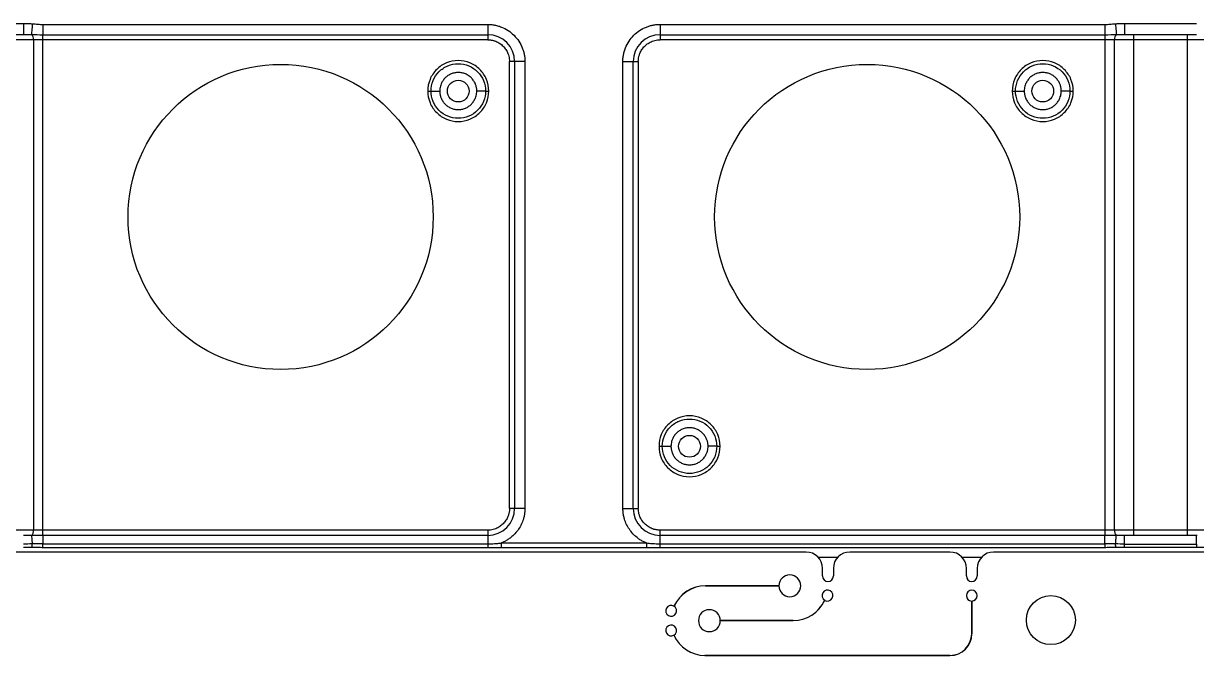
# Model space of a CAD drawing. Header units: millimetres. Extents: x -1 to 1576, y 30 to 633.
# Drawn here: x 148.1 to 255.7, y 421 to 479.1 of the extents above; entities that cross this region are included whole.
import ezdxf

# ---------------------------------------------------------------- set-up
doc = ezdxf.new("R2010")
doc.units = ezdxf.units.MM

msp = doc.modelspace()

# ---------------------------------------------------------------- linework, layer by layer
at = {"color": 7, "linetype": 'Continuous', "lineweight": 25}
for p, q in [((141.44, 479.05), (148.06, 479.05)), ((249.08, 479.05), (255.7, 479.05)), ((141.44, 478.05), (148.06, 478.05)), ((149.85, 478.97), (190.66, 478.97)), ((149.85, 478.02), (190.66, 478.02)), ((149.85, 432.08), (149.85, 478.02)), ((190.66, 478.97), (190.66, 477.55)), ((206.48, 478.97), (247.29, 478.97)), ((206.48, 478.97), (206.48, 477.55)), ((206.48, 478.02), (247.29, 478.02)), ((247.29, 478.02), (247.29, 432.08)), ((249.03, 478.05), (249.08, 478.06)), ((249.08, 478.05), (255.7, 478.05)), ((249.91, 478.05), (249.91, 432.05)), ((254.87, 432.05), (254.87, 478.05)), ((190.66, 477.55), (98.84, 477.55)), ((148.98, 477.55), (148.98, 432.55)), ((298.3, 477.55), (206.48, 477.55)), ((248.17, 432.55), (248.17, 477.55)), ((194.08, 475.55), (192.66, 475.55)), ((192.66, 434.55), (192.66, 475.55)), ((193.13, 475.55), (193.13, 434.55)), ((194.08, 475.55), (194.08, 434.55)), ((203.07, 434.55), (203.07, 475.55)), ((203.07, 475.55), (204.48, 475.55)), ((204.01, 434.55), (204.01, 475.55)), ((204.48, 475.55), (204.48, 434.55)), ((194.08, 434.55), (192.66, 434.55)), ((203.07, 434.55), (204.48, 434.55)), ((190.66, 432.55), (98.84, 432.55)), ((148.11, 432.05), (148.06, 432.05)), ((190.66, 432.08), (149.85, 432.08)), ((190.66, 432.55), (190.66, 431.31)), ((206.48, 431.31), (206.48, 432.55)), ((298.3, 432.55), (206.48, 432.55)), ((247.29, 432.08), (206.48, 432.08)), ((249.08, 432.04), (248.98, 432.05)), ((255.7, 432.05), (249.08, 432.05)), ((255.75, 432.05), (255.7, 432.05)), ((149.85, 431.31), (190.66, 431.31)), ((190.66, 430.94), (149.85, 430.94)), ((191.92, 431.38), (205.22, 431.38)), ((205.22, 430.94), (191.92, 430.94)), ((206.48, 431.31), (247.29, 431.31)), ((247.29, 430.94), (206.48, 430.94)), ((249.08, 431.28), (255.7, 431.28)), ((255.7, 430.95), (249.08, 430.95)), ((255.7, 431.28), (255.7, 430.95)), ((219.88, 430.55), (129.44, 430.55)), ((222.76, 430.05), (221, 430.05)), ((233.08, 430.55), (223.88, 430.55)), ((235.96, 430.05), (234.2, 430.05)), ((327.52, 430.55), (237.08, 430.55)), ((221.38, 428.35), (221.38, 429.05)), ((222.38, 429.05), (222.38, 428.35)), ((234.58, 428.35), (234.58, 429.05)), ((235.58, 429.05), (235.58, 428.35)), ((210.66, 427.46), (217.38, 427.46)), ((217.38, 427.45), (210.66, 427.45)), ((235.08, 423.05), (235.08, 426.05)), ((235.09, 426.05), (235.09, 423.05)), ((212, 424.26), (218.68, 424.26)), ((218.68, 424.25), (212, 424.25)), ((210.57, 421.06), (233.08, 421.06)), ((233.08, 421.05), (210.57, 421.05))]:
    msp.add_line(p, q, dxfattribs=at)
for centre, radius in [((171.66, 461.3), 14), ((225.48, 461.3), 14), ((242.34, 424.3), 2.25)]:
    msp.add_circle(centre, radius, dxfattribs=at)
at = {"color": 141}
for centre in [(187.96, 472.85), (241.59, 472.85), (209.18, 440.25)]:
    msp.add_circle(centre, 1, dxfattribs=at)
at = {"color": 7, "linetype": 'Continuous', "lineweight": 25}
for centre, radius, start, end in [((148.42, 477.63), 0.562, 352.1767, 47.5651), ((190.66, 475.55), 2.47, 0, 90), ((206.48, 475.55), 2.47, 90, 180), ((248.72, 477.63), 0.562, 132.435, 187.8232), ((190.66, 434.55), 2.47, 270, 360), ((206.48, 434.55), 2.47, 180, 270), ((148.42, 432.48), 0.562, 312.435, 7.8232), ((248.72, 432.48), 0.562, 172.1767, 227.5651), ((219.88, 429.05), 1.5, 0, 90), ((223.88, 429.05), 1.5, 90, 180), ((233.08, 429.05), 1.5, 0, 90), ((237.08, 429.05), 1.5, 90, 180), ((218.38, 427.45), 1, 180.2864, 179.714), ((210.66, 424.25), 3.2, 90.0002, 155.3911), ((210.66, 424.25), 3.19, 90.0002, 155.4086), ((221.88, 428.35), 0.5, 180, 360), ((235.08, 428.35), 0.5, 180, 360), ((221.84, 426.55), 0.5, 240.4, 239.2487), ((235.08, 426.55), 0.5, 270.573, 269.427), ((207.5, 425.15), 0.5, 60.4208, 59.27), ((211, 424.25), 1, 0.2867, 359.7138), ((218.68, 427.45), 3.19, 270.0002, 335.4017), ((218.68, 427.45), 3.2, 270.0002, 335.3842), ((207.5, 423.35), 0.5, 300.7523, 299.6009), ((233.08, 423.05), 2.01, 270, 0), ((233.08, 423.05), 1.99, 270, 0), ((210.66, 424.25), 3.21, 204.6144, 268.4153), ((210.66, 424.25), 3.2, 204.597, 268.4128)]:
    msp.add_arc(centre, radius, start, end, dxfattribs=at)
for points, knots in [([(148.06, 479.05), (148.21, 479.05), (148.49, 479.05), (148.76, 479.03), (148.88, 479.03)], [0, 0, 0, 0, 0.556213, 1, 1, 1, 1]), ([(148.06, 479.05), (148.06, 478.92), (148.06, 478.79), (148.06, 478.55), (148.06, 478.44), (148.06, 478.25), (148.06, 478.18), (148.06, 478.08), (148.06, 478.05), (148.06, 478.05)], [0, 0, 0, 0, 0.25, 0.25, 0.5, 0.5, 0.75, 0.75, 1, 1, 1, 1]), ([(148.88, 479.03), (148.86, 478.79), (148.84, 478.56), (148.81, 478.21), (148.8, 478.08), (148.8, 478.04)], [0, 0, 0, 0, 0.5, 0.5, 1, 1, 1, 1]), ([(148.88, 479.03), (148.96, 479.02), (149.13, 479.01), (149.38, 478.98), (149.62, 478.97), (149.77, 478.97), (149.85, 478.97)], [0, 0, 0, 0, 0.26275, 0.514851, 0.767475, 1, 1, 1, 1]), ([(247.29, 478.97), (247.37, 478.97), (247.53, 478.97), (247.76, 478.98), (248.01, 479.01), (248.18, 479.02), (248.26, 479.03)], [0, 0, 0, 0, 0.232371, 0.485289, 0.737412, 1, 1, 1, 1]), ([(248.26, 479.03), (248.32, 479.03), (248.44, 479.04), (248.63, 479.05), (248.85, 479.05), (249, 479.05), (249.08, 479.05)], [0, 0, 0, 0, 0.2078706, 0.4437568, 0.7077728, 1, 1, 1, 1]), ([(248.26, 479.03), (248.28, 478.79), (248.3, 478.56), (248.33, 478.21), (248.34, 478.08), (248.34, 478.04)], [0, 0, 0, 0, 0.5, 0.5, 1, 1, 1, 1]), ([(249.08, 479.05), (249.08, 478.79), (249.08, 478.53), (249.08, 478.16), (249.08, 478.05), (249.08, 478.05)], [0, 0, 0, 0, 0.5, 0.5, 1, 1, 1, 1]), ([(149.85, 478.97), (149.85, 478.76), (149.85, 478.56), (149.85, 478.22), (149.85, 478.09), (149.85, 478.02)], [0, 0, 0, 0, 0.5, 0.5, 1, 1, 1, 1]), ([(190.66, 478.97), (190.72, 478.97), (190.85, 478.96), (191.03, 478.95), (191.21, 478.92), (191.39, 478.89), (191.57, 478.85), (191.74, 478.79), (192.08, 478.67), (192.55, 478.43), (193.09, 477.98), (193.54, 477.44), (193.8, 476.93), (193.95, 476.51), (194.02, 476.19), (194.07, 475.88), (194.07, 475.66), (194.08, 475.55)], [0, 0, 0, 0, 0.034552, 0.068858, 0.103016, 0.137128, 0.171294, 0.205615, 0.240191, 0.37006, 0.500029, 0.629897, 0.759866, 0.820152, 0.879909, 0.939678, 1, 1, 1, 1]), ([(203.07, 475.55), (203.07, 475.61), (203.07, 475.74), (203.08, 475.92), (203.11, 476.1), (203.14, 476.28), (203.19, 476.46), (203.24, 476.64), (203.36, 476.97), (203.61, 477.44), (204.05, 477.98), (204.59, 478.43), (205.1, 478.69), (205.53, 478.84), (205.84, 478.91), (206.16, 478.96), (206.37, 478.96), (206.48, 478.97)], [0, 0, 0, 0, 0.0345523, 0.0688579, 0.1030161, 0.1371278, 0.171294, 0.2056155, 0.2401915, 0.3700601, 0.5000288, 0.6298975, 0.7598662, 0.8201516, 0.8799088, 0.9396782, 1, 1, 1, 1]), ([(247.29, 478.97), (247.29, 478.76), (247.29, 478.56), (247.29, 478.22), (247.29, 478.09), (247.29, 478.02)], [0, 0, 0, 0, 0.5, 0.5, 1, 1, 1, 1]), ([(190.66, 477.55), (190.7, 477.55), (190.79, 477.55), (190.91, 477.54), (191.04, 477.52), (191.16, 477.49), (191.28, 477.46), (191.49, 477.38), (191.77, 477.24), (192.08, 476.98), (192.34, 476.66), (192.51, 476.34), (192.6, 476.05), (192.65, 475.8), (192.66, 475.64), (192.66, 475.55)], [0, 0, 0, 0, 0.0402761, 0.0802426, 0.1200582, 0.159883, 0.1998773, 0.2401994, 0.3700431, 0.5000574, 0.6299012, 0.7599156, 0.8401208, 0.919721, 1, 1, 1, 1]), ([(204.48, 475.55), (204.48, 475.6), (204.48, 475.68), (204.5, 475.8), (204.51, 475.93), (204.54, 476.05), (204.58, 476.17), (204.65, 476.38), (204.8, 476.66), (205.06, 476.98), (205.37, 477.24), (205.69, 477.4), (205.98, 477.5), (206.23, 477.54), (206.4, 477.55), (206.48, 477.55)], [0, 0, 0, 0, 0.0402761, 0.0802426, 0.1200582, 0.159883, 0.1998773, 0.2401994, 0.3700431, 0.5000574, 0.6299012, 0.7599156, 0.8401208, 0.919721, 1, 1, 1, 1]), ([(190.76, 472.85), (190.76, 473.22), (190.69, 473.59), (190.41, 474.26), (190.2, 474.57), (189.68, 475.09), (189.37, 475.3), (188.69, 475.58), (188.33, 475.65), (187.59, 475.65), (187.23, 475.58), (186.55, 475.3), (186.24, 475.09), (185.72, 474.57), (185.51, 474.26), (185.23, 473.59), (185.16, 473.22), (185.16, 472.85)], [0, 0, 0, 0, 0.125, 0.125, 0.25, 0.25, 0.375, 0.375, 0.5, 0.5, 0.625, 0.625, 0.75, 0.75, 0.875, 0.875, 1, 1, 1, 1]), ([(185.46, 472.85), (185.46, 473.18), (185.53, 473.51), (185.78, 474.11), (185.96, 474.39), (186.42, 474.85), (186.7, 475.04), (187.31, 475.29), (187.63, 475.35), (188.29, 475.35), (188.62, 475.29), (189.22, 475.04), (189.5, 474.85), (189.96, 474.39), (190.15, 474.11), (190.4, 473.51), (190.46, 473.18), (190.46, 472.85)], [0, 0, 0, 0, 0.125, 0.125, 0.25, 0.25, 0.375, 0.375, 0.5, 0.5, 0.625, 0.625, 0.75, 0.75, 0.875, 0.875, 1, 1, 1, 1]), ([(244.39, 472.85), (244.39, 473.22), (244.32, 473.59), (244.04, 474.26), (243.83, 474.57), (243.31, 475.09), (243, 475.3), (242.33, 475.58), (241.96, 475.65), (241.23, 475.65), (240.86, 475.58), (240.18, 475.3), (239.87, 475.09), (239.36, 474.57), (239.15, 474.26), (238.87, 473.59), (238.79, 473.22), (238.79, 472.85)], [0, 0, 0, 0, 0.125, 0.125, 0.25, 0.25, 0.375, 0.375, 0.5, 0.5, 0.625, 0.625, 0.75, 0.75, 0.875, 0.875, 1, 1, 1, 1]), ([(239.09, 472.85), (239.09, 473.18), (239.16, 473.51), (239.41, 474.11), (239.6, 474.39), (240.06, 474.85), (240.33, 475.04), (240.94, 475.29), (241.27, 475.35), (241.92, 475.35), (242.25, 475.29), (242.85, 475.04), (243.13, 474.85), (243.59, 474.39), (243.78, 474.11), (244.03, 473.51), (244.09, 473.18), (244.09, 472.85)], [0, 0, 0, 0, 0.125, 0.125, 0.25, 0.25, 0.375, 0.375, 0.5, 0.5, 0.625, 0.625, 0.75, 0.75, 0.875, 0.875, 1, 1, 1, 1]), ([(189.66, 472.85), (189.66, 472.9), (189.66, 472.99), (189.64, 473.12), (189.62, 473.25), (189.58, 473.38), (189.51, 473.57), (189.38, 473.8), (189.17, 474.06), (188.91, 474.28), (188.62, 474.43), (188.3, 474.53), (187.96, 474.56), (187.63, 474.53), (187.31, 474.43), (187.01, 474.28), (186.75, 474.06), (186.54, 473.8), (186.4, 473.54), (186.31, 473.29), (186.27, 473.08), (186.26, 472.93), (186.26, 472.85)], [0, 0, 0, 0, 0.025179, 0.050131, 0.075011, 0.099977, 0.125185, 0.187588, 0.250097, 0.312505, 0.375015, 0.437474, 0.500034, 0.562494, 0.62505, 0.68745, 0.749957, 0.812365, 0.874867, 0.916675, 0.958143, 1, 1, 1, 1]), ([(243.29, 472.85), (243.29, 472.9), (243.29, 472.99), (243.28, 473.12), (243.25, 473.25), (243.21, 473.38), (243.14, 473.57), (243.02, 473.8), (242.8, 474.06), (242.55, 474.28), (242.25, 474.43), (241.93, 474.53), (241.59, 474.56), (241.26, 474.53), (240.94, 474.43), (240.64, 474.28), (240.38, 474.06), (240.17, 473.8), (240.03, 473.54), (239.95, 473.29), (239.9, 473.08), (239.9, 472.93), (239.89, 472.85)], [0, 0, 0, 0, 0.0251789, 0.0501306, 0.075011, 0.0999772, 0.1251847, 0.1875883, 0.2500966, 0.3125048, 0.3750149, 0.4374742, 0.5000338, 0.5624939, 0.6250502, 0.6874503, 0.7499574, 0.8123651, 0.8748675, 0.9166751, 0.9581433, 1, 1, 1, 1]), ([(185.16, 472.85), (185.24, 472.85), (185.32, 472.85), (185.43, 472.85), (185.46, 472.85), (185.46, 472.85)], [0, 0, 0, 0, 0.5, 0.5, 1, 1, 1, 1]), ([(185.16, 472.85), (185.16, 472.49), (185.23, 472.12), (185.51, 471.44), (185.72, 471.13), (186.24, 470.61), (186.55, 470.41), (187.23, 470.13), (187.59, 470.05), (188.33, 470.05), (188.69, 470.13), (189.37, 470.41), (189.68, 470.61), (190.2, 471.13), (190.41, 471.44), (190.69, 472.12), (190.76, 472.49), (190.76, 472.85)], [0, 0, 0, 0, 0.125, 0.125, 0.25, 0.25, 0.375, 0.375, 0.5, 0.5, 0.625, 0.625, 0.75, 0.75, 0.875, 0.875, 1, 1, 1, 1]), ([(190.46, 472.85), (190.46, 472.53), (190.4, 472.2), (190.15, 471.59), (189.96, 471.32), (189.5, 470.85), (189.22, 470.67), (188.62, 470.42), (188.29, 470.35), (187.63, 470.35), (187.31, 470.42), (186.7, 470.67), (186.42, 470.85), (185.96, 471.32), (185.78, 471.59), (185.53, 472.2), (185.46, 472.53), (185.46, 472.85)], [0, 0, 0, 0, 0.125, 0.125, 0.25, 0.25, 0.375, 0.375, 0.5, 0.5, 0.625, 0.625, 0.75, 0.75, 0.875, 0.875, 1, 1, 1, 1]), ([(185.46, 472.85), (185.46, 472.85), (185.55, 472.85), (185.84, 472.85), (186.05, 472.85), (186.26, 472.85)], [0, 0, 0, 0, 0.5, 0.5, 1, 1, 1, 1]), ([(185.46, 472.85), (185.46, 472.85), (185.55, 472.85), (185.84, 472.85), (186.05, 472.85), (186.26, 472.85)], [0, 0, 0, 0, 0.5, 0.5, 1, 1, 1, 1]), ([(186.26, 472.85), (186.26, 472.81), (186.26, 472.72), (186.28, 472.59), (186.31, 472.46), (186.34, 472.33), (186.41, 472.14), (186.54, 471.9), (186.75, 471.64), (187.01, 471.43), (187.31, 471.27), (187.63, 471.17), (187.96, 471.14), (188.29, 471.17), (188.62, 471.27), (188.91, 471.43), (189.17, 471.64), (189.38, 471.9), (189.52, 472.17), (189.61, 472.41), (189.65, 472.63), (189.66, 472.78), (189.66, 472.85)], [0, 0, 0, 0, 0.025112, 0.050024, 0.074894, 0.099876, 0.125125, 0.187521, 0.250086, 0.312492, 0.374998, 0.437458, 0.500018, 0.562478, 0.625038, 0.687445, 0.749955, 0.812363, 0.874867, 0.916676, 0.958144, 1, 1, 1, 1]), ([(190.46, 472.85), (190.46, 472.85), (190.37, 472.85), (190.08, 472.85), (189.87, 472.85), (189.66, 472.85)], [0, 0, 0, 0, 0.5, 0.5, 1, 1, 1, 1]), ([(190.46, 472.85), (190.46, 472.85), (190.49, 472.85), (190.6, 472.85), (190.68, 472.85), (190.76, 472.85)], [0, 0, 0, 0, 0.5, 0.5, 1, 1, 1, 1]), ([(238.79, 472.85), (238.79, 472.49), (238.87, 472.12), (239.15, 471.44), (239.36, 471.13), (239.87, 470.61), (240.18, 470.41), (240.86, 470.13), (241.23, 470.05), (241.96, 470.05), (242.33, 470.13), (243, 470.41), (243.31, 470.61), (243.83, 471.13), (244.04, 471.44), (244.32, 472.12), (244.39, 472.49), (244.39, 472.85)], [0, 0, 0, 0, 0.125, 0.125, 0.25, 0.25, 0.375, 0.375, 0.5, 0.5, 0.625, 0.625, 0.75, 0.75, 0.875, 0.875, 1, 1, 1, 1]), ([(238.79, 472.85), (238.87, 472.85), (238.95, 472.85), (239.06, 472.85), (239.09, 472.85), (239.09, 472.85)], [0, 0, 0, 0, 0.5, 0.5, 1, 1, 1, 1]), ([(244.09, 472.85), (244.09, 472.53), (244.03, 472.2), (243.78, 471.59), (243.59, 471.32), (243.13, 470.85), (242.85, 470.67), (242.25, 470.42), (241.92, 470.35), (241.27, 470.35), (240.94, 470.42), (240.33, 470.67), (240.06, 470.85), (239.6, 471.32), (239.41, 471.59), (239.16, 472.2), (239.09, 472.53), (239.09, 472.85)], [0, 0, 0, 0, 0.125, 0.125, 0.25, 0.25, 0.375, 0.375, 0.5, 0.5, 0.625, 0.625, 0.75, 0.75, 0.875, 0.875, 1, 1, 1, 1]), ([(239.09, 472.85), (239.09, 472.85), (239.18, 472.85), (239.48, 472.85), (239.68, 472.85), (239.89, 472.85)], [0, 0, 0, 0, 0.5, 0.5, 1, 1, 1, 1]), ([(239.89, 472.85), (239.9, 472.81), (239.9, 472.72), (239.91, 472.59), (239.94, 472.46), (239.98, 472.33), (240.04, 472.14), (240.17, 471.9), (240.38, 471.64), (240.64, 471.43), (240.94, 471.27), (241.26, 471.17), (241.59, 471.14), (241.93, 471.17), (242.25, 471.27), (242.55, 471.43), (242.8, 471.64), (243.02, 471.9), (243.16, 472.17), (243.24, 472.41), (243.29, 472.63), (243.29, 472.78), (243.29, 472.85)], [0, 0, 0, 0, 0.025112, 0.050024, 0.074894, 0.099876, 0.125125, 0.187521, 0.250086, 0.312493, 0.374998, 0.437458, 0.500018, 0.562478, 0.625038, 0.687445, 0.749955, 0.812363, 0.874867, 0.916676, 0.958144, 1, 1, 1, 1]), ([(244.09, 472.85), (244.09, 472.85), (244.01, 472.85), (243.71, 472.85), (243.5, 472.85), (243.29, 472.85)], [0, 0, 0, 0, 0.5, 0.5, 1, 1, 1, 1]), ([(244.09, 472.85), (244.09, 472.85), (244.13, 472.85), (244.24, 472.85), (244.32, 472.85), (244.39, 472.85)], [0, 0, 0, 0, 0.5, 0.5, 1, 1, 1, 1]), ([(211.98, 440.25), (211.98, 440.62), (211.91, 440.99), (211.63, 441.66), (211.42, 441.97), (210.9, 442.49), (210.59, 442.7), (209.91, 442.98), (209.55, 443.05), (208.81, 443.05), (208.45, 442.98), (207.77, 442.7), (207.46, 442.49), (206.94, 441.97), (206.73, 441.66), (206.45, 440.99), (206.38, 440.62), (206.38, 440.25)], [0, 0, 0, 0, 0.125, 0.125, 0.25, 0.25, 0.375, 0.375, 0.5, 0.5, 0.625, 0.625, 0.75, 0.75, 0.875, 0.875, 1, 1, 1, 1]), ([(206.68, 440.25), (206.68, 440.58), (206.75, 440.91), (207, 441.51), (207.18, 441.79), (207.64, 442.25), (207.92, 442.44), (208.53, 442.69), (208.85, 442.75), (209.51, 442.75), (209.84, 442.69), (210.44, 442.44), (210.72, 442.25), (211.18, 441.79), (211.37, 441.51), (211.62, 440.91), (211.68, 440.58), (211.68, 440.25)], [0, 0, 0, 0, 0.125, 0.125, 0.25, 0.25, 0.375, 0.375, 0.5, 0.5, 0.625, 0.625, 0.75, 0.75, 0.875, 0.875, 1, 1, 1, 1]), ([(210.88, 440.25), (210.88, 440.3), (210.88, 440.39), (210.86, 440.52), (210.84, 440.65), (210.8, 440.78), (210.73, 440.97), (210.6, 441.2), (210.39, 441.46), (210.13, 441.68), (209.84, 441.83), (209.52, 441.93), (209.18, 441.96), (208.85, 441.93), (208.53, 441.83), (208.23, 441.68), (207.97, 441.46), (207.76, 441.2), (207.62, 440.94), (207.53, 440.69), (207.49, 440.48), (207.48, 440.33), (207.48, 440.25)], [0, 0, 0, 0, 0.0251789, 0.0501307, 0.0750111, 0.0999772, 0.1251847, 0.1875884, 0.2500967, 0.312505, 0.3750151, 0.4374744, 0.500034, 0.5624941, 0.6250503, 0.6874504, 0.7499575, 0.8123651, 0.8748675, 0.9166751, 0.9581434, 1, 1, 1, 1]), ([(206.38, 440.25), (206.46, 440.25), (206.54, 440.25), (206.65, 440.25), (206.68, 440.25), (206.68, 440.25)], [0, 0, 0, 0, 0.5, 0.5, 1, 1, 1, 1]), ([(206.38, 440.25), (206.38, 439.89), (206.45, 439.52), (206.73, 438.84), (206.94, 438.53), (207.46, 438.01), (207.77, 437.81), (208.45, 437.53), (208.81, 437.45), (209.55, 437.45), (209.91, 437.53), (210.59, 437.81), (210.9, 438.01), (211.42, 438.53), (211.63, 438.84), (211.91, 439.52), (211.98, 439.89), (211.98, 440.25)], [0, 0, 0, 0, 0.125, 0.125, 0.25, 0.25, 0.375, 0.375, 0.5, 0.5, 0.625, 0.625, 0.75, 0.75, 0.875, 0.875, 1, 1, 1, 1]), ([(211.68, 440.25), (211.68, 439.93), (211.62, 439.6), (211.37, 438.99), (211.18, 438.72), (210.72, 438.25), (210.44, 438.07), (209.84, 437.82), (209.51, 437.75), (208.85, 437.75), (208.53, 437.82), (207.92, 438.07), (207.64, 438.25), (207.18, 438.72), (207, 438.99), (206.75, 439.6), (206.68, 439.93), (206.68, 440.25)], [0, 0, 0, 0, 0.125, 0.125, 0.25, 0.25, 0.375, 0.375, 0.5, 0.5, 0.625, 0.625, 0.75, 0.75, 0.875, 0.875, 1, 1, 1, 1]), ([(206.68, 440.25), (206.68, 440.25), (206.77, 440.25), (207.06, 440.25), (207.27, 440.25), (207.48, 440.25)], [0, 0, 0, 0, 0.5, 0.5, 1, 1, 1, 1]), ([(206.68, 440.25), (206.68, 440.25), (206.77, 440.25), (207.06, 440.25), (207.27, 440.25), (207.48, 440.25)], [0, 0, 0, 0, 0.5, 0.5, 1, 1, 1, 1]), ([(207.48, 440.25), (207.48, 440.21), (207.48, 440.12), (207.5, 439.99), (207.53, 439.86), (207.56, 439.73), (207.63, 439.54), (207.76, 439.3), (207.97, 439.04), (208.23, 438.83), (208.53, 438.67), (208.85, 438.57), (209.18, 438.54), (209.51, 438.57), (209.84, 438.67), (210.13, 438.83), (210.39, 439.04), (210.6, 439.3), (210.74, 439.57), (210.83, 439.81), (210.87, 440.03), (210.88, 440.18), (210.88, 440.25)], [0, 0, 0, 0, 0.025112, 0.050024, 0.074894, 0.099876, 0.125125, 0.187521, 0.250086, 0.312492, 0.374998, 0.437457, 0.500018, 0.562477, 0.625038, 0.687445, 0.749954, 0.812363, 0.874867, 0.916676, 0.958144, 1, 1, 1, 1]), ([(211.68, 440.25), (211.68, 440.25), (211.59, 440.25), (211.3, 440.25), (211.09, 440.25), (210.88, 440.25)], [0, 0, 0, 0, 0.5, 0.5, 1, 1, 1, 1]), ([(211.68, 440.25), (211.68, 440.25), (211.71, 440.25), (211.82, 440.25), (211.9, 440.25), (211.98, 440.25)], [0, 0, 0, 0, 0.5, 0.5, 1, 1, 1, 1]), ([(192.66, 434.55), (192.66, 434.51), (192.66, 434.43), (192.65, 434.3), (192.63, 434.18), (192.6, 434.06), (192.56, 433.94), (192.49, 433.73), (192.35, 433.45), (192.08, 433.13), (191.77, 432.87), (191.45, 432.7), (191.16, 432.61), (190.91, 432.56), (190.75, 432.56), (190.66, 432.55)], [0, 0, 0, 0, 0.040276, 0.080243, 0.120058, 0.159883, 0.199877, 0.240199, 0.370043, 0.500057, 0.629901, 0.759916, 0.840121, 0.919721, 1, 1, 1, 1]), ([(194.08, 434.55), (194.07, 434.5), (194.07, 434.39), (194.06, 434.22), (194.04, 434.06), (194.01, 433.89), (193.98, 433.73), (193.9, 433.46), (193.76, 433.08), (193.5, 432.63), (193.17, 432.22), (192.83, 431.91), (192.51, 431.68), (192.23, 431.51), (192.02, 431.42), (191.92, 431.38)], [0, 0, 0, 0, 0.040883, 0.08158, 0.122187, 0.162802, 0.203521, 0.244441, 0.372171, 0.500035, 0.627766, 0.75563, 0.837187, 0.918385, 1, 1, 1, 1]), ([(205.22, 431.38), (205.17, 431.4), (205.07, 431.44), (204.92, 431.52), (204.77, 431.59), (204.63, 431.68), (204.49, 431.77), (204.27, 431.95), (203.97, 432.22), (203.65, 432.63), (203.39, 433.08), (203.22, 433.51), (203.13, 433.89), (203.08, 434.22), (203.07, 434.44), (203.07, 434.55)], [0, 0, 0, 0, 0.040883, 0.08158, 0.122187, 0.162802, 0.203521, 0.244441, 0.372171, 0.500035, 0.627766, 0.75563, 0.837187, 0.918385, 1, 1, 1, 1]), ([(206.48, 432.55), (206.44, 432.55), (206.35, 432.56), (206.23, 432.57), (206.11, 432.59), (205.98, 432.61), (205.86, 432.65), (205.66, 432.72), (205.37, 432.87), (205.06, 433.13), (204.8, 433.45), (204.63, 433.77), (204.54, 434.05), (204.49, 434.3), (204.48, 434.47), (204.48, 434.55)], [0, 0, 0, 0, 0.040276, 0.080243, 0.120058, 0.159883, 0.199877, 0.240199, 0.370043, 0.500057, 0.629901, 0.759916, 0.840121, 0.919721, 1, 1, 1, 1]), ([(148.8, 432.06), (148.8, 432.03), (148.81, 431.94), (148.83, 431.66), (148.85, 431.48), (148.86, 431.29)], [0, 0, 0, 0, 0.5, 0.5, 1, 1, 1, 1]), ([(149.85, 432.08), (149.85, 432.02), (149.85, 431.92), (149.85, 431.65), (149.85, 431.48), (149.85, 431.31)], [0, 0, 0, 0, 0.5, 0.5, 1, 1, 1, 1]), ([(247.29, 431.31), (247.29, 431.48), (247.29, 431.65), (247.29, 431.92), (247.29, 432.02), (247.29, 432.08)], [0, 0, 0, 0, 0.5, 0.5, 1, 1, 1, 1]), ([(248.28, 431.29), (248.3, 431.48), (248.31, 431.66), (248.33, 431.94), (248.34, 432.03), (248.34, 432.06)], [0, 0, 0, 0, 0.5, 0.5, 1, 1, 1, 1]), ([(249.08, 431.28), (249.08, 431.5), (249.08, 431.7), (249.08, 431.98), (249.08, 432.05), (249.08, 432.05)], [0, 0, 0, 0, 0.5, 0.5, 1, 1, 1, 1]), ([(255.7, 431.28), (255.7, 431.5), (255.7, 431.7), (255.7, 431.98), (255.7, 432.05), (255.7, 432.05)], [0, 0, 0, 0, 0.5, 0.5, 1, 1, 1, 1]), ([(148.85, 430.95), (148.73, 430.95), (148.47, 430.95), (148.21, 430.95), (148.06, 430.95)], [0, 0, 0, 0, 0.4522443, 1, 1, 1, 1]), ([(149.85, 430.94), (149.71, 430.95), (149.38, 430.95), (149.05, 430.95), (148.85, 430.95)], [0, 0, 0, 0, 0.420474, 1, 1, 1, 1]), ([(190.66, 431.31), (190.76, 431.31), (190.97, 431.31), (191.28, 431.32), (191.6, 431.34), (191.81, 431.37), (191.92, 431.38)], [0, 0, 0, 0, 0.245457, 0.492199, 0.742868, 1, 1, 1, 1]), ([(191.92, 430.94), (191.84, 430.94), (191.62, 430.94), (191.3, 430.94), (190.96, 430.94), (190.75, 430.94), (190.66, 430.94)], [0, 0, 0, 0, 0.200515, 0.50786, 0.778848, 1, 1, 1, 1]), ([(191.92, 430.94), (191.92, 430.98), (191.92, 431.04), (191.92, 431.2), (191.92, 431.29), (191.92, 431.38)], [0, 0, 0, 0, 0.5, 0.5, 1, 1, 1, 1]), ([(205.22, 431.38), (205.22, 431.29), (205.22, 431.2), (205.22, 431.04), (205.22, 430.98), (205.22, 430.94)], [0, 0, 0, 0, 0.5, 0.5, 1, 1, 1, 1]), ([(205.22, 431.38), (205.31, 431.37), (205.48, 431.35), (205.73, 431.33), (205.98, 431.32), (206.23, 431.31), (206.4, 431.31), (206.48, 431.31)], [0, 0, 0, 0, 0.206312, 0.408164, 0.606837, 0.80366, 1, 1, 1, 1]), ([(206.48, 430.94), (206.39, 430.94), (206.18, 430.94), (205.85, 430.94), (205.52, 430.94), (205.31, 430.94), (205.22, 430.94)], [0, 0, 0, 0, 0.221378, 0.492164, 0.7995, 1, 1, 1, 1]), ([(248.29, 430.95), (248.1, 430.95), (247.76, 430.95), (247.43, 430.95), (247.29, 430.94)], [0, 0, 0, 0, 0.580575, 1, 1, 1, 1]), ([(249.08, 430.95), (248.93, 430.95), (248.67, 430.95), (248.41, 430.95), (248.29, 430.95)], [0, 0, 0, 0, 0.548125, 1, 1, 1, 1]), ([(256.49, 430.95), (256.37, 430.95), (256.11, 430.95), (255.85, 430.95), (255.7, 430.95)], [0, 0, 0, 0, 0.452244, 1, 1, 1, 1])]:
    msp.add_open_spline(points, degree=3, knots=knots, dxfattribs=at)
for points in [[(148.06, 478.05), (148.32, 478.05), (148.56, 478.05), (148.8, 478.04)], [(148.8, 478.04), (149.12, 478.03), (149.49, 478.02), (149.85, 478.02)], [(247.29, 478.02), (247.66, 478.02), (248.02, 478.03), (248.34, 478.04)], [(248.34, 478.04), (248.58, 478.05), (248.82, 478.05), (249.08, 478.05)], [(148.8, 432.06), (148.56, 432.05), (148.32, 432.05), (148.06, 432.05)], [(149.85, 432.08), (149.49, 432.08), (149.12, 432.07), (148.8, 432.06)], [(248.34, 432.06), (248.02, 432.07), (247.66, 432.08), (247.29, 432.08)], [(249.08, 432.05), (248.82, 432.05), (248.58, 432.05), (248.34, 432.06)], [(148.86, 431.29), (148.59, 431.29), (148.33, 431.28), (148.06, 431.28)], [(148.85, 430.95), (148.86, 431.02), (148.86, 431.15), (148.86, 431.29)], [(149.85, 431.31), (149.53, 431.31), (149.2, 431.3), (148.86, 431.29)], [(149.85, 430.94), (149.85, 431.02), (149.85, 431.15), (149.85, 431.31)], [(190.66, 431.31), (190.66, 431.15), (190.66, 431.02), (190.66, 430.94)], [(206.48, 430.94), (206.48, 431.02), (206.48, 431.15), (206.48, 431.31)], [(247.29, 431.31), (247.29, 431.15), (247.29, 431.02), (247.29, 430.94)], [(248.28, 431.29), (247.94, 431.3), (247.62, 431.31), (247.29, 431.31)], [(248.29, 430.95), (248.29, 431.02), (248.28, 431.15), (248.28, 431.29)], [(249.08, 431.28), (248.82, 431.28), (248.55, 431.29), (248.28, 431.29)], [(249.08, 430.95), (249.08, 431.02), (249.08, 431.14), (249.08, 431.28)]]:
    msp.add_open_spline(points, degree=3, dxfattribs=at)

doc.saveas('drawing.dxf')
